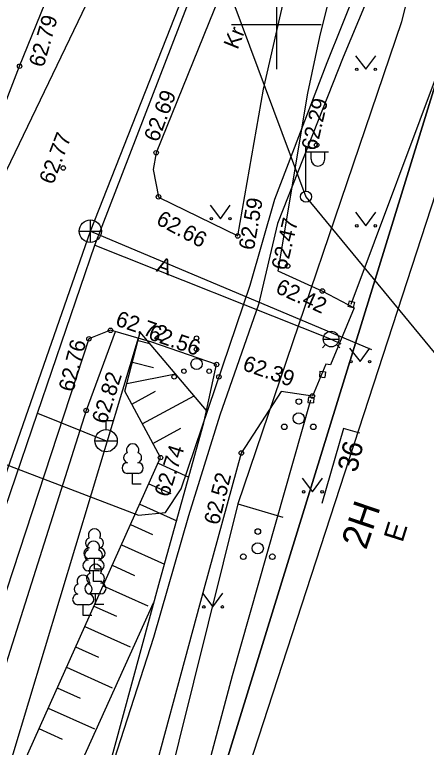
# Model space of a CAD drawing. Extents: x 640313 to 641418, y 6454078 to 6455966.
# Drawn here: x 640638.29 to 640656.71, y 6455117.69 to 6455150.44 of the extents above; entities that cross this region are included whole.
import ezdxf

# ---------------------------------------------------------------- set-up
doc = ezdxf.new("R2010")
doc.units = 0
for name, color, linetype in [('AED', 7, 'Continuous'), ('Default', 7, 'Continuous'), ('HALJASTUS', 7, 'Continuous'), ('HOONE', 7, 'Continuous'), ('KKAEV', 7, 'Continuous'), ('KORGUS-EH2000', 7, 'Continuous'), ('KTRASS', 7, 'Continuous'), ('MOOTPIIR', 7, 'Continuous'), ('MPOHULIIN', 7, 'Continuous'), ('PIIR', 7, 'Continuous'), ('POST', 7, 'Continuous'), ('PUU', 7, 'Continuous'), ('RELJEEF', 7, 'Continuous'), ('SITRASS', 7, 'Continuous'), ('TEE', 7, 'Continuous'), ('VKAEV', 7, 'Continuous'), ('VORK', 7, 'Continuous'), ('VTRASS', 7, 'Continuous')]:
    doc.layers.add(name, color=color, linetype=linetype)

# ---------------------------------------------------------------- blocks, each defined once
blk = doc.blocks.new('LEHTP1_1')
at = {"layer": 'Default'}
for p, q in [((0.48, 0.95), (-0.48, 0.95)), ((0, 0), (0, 0.95)), ((0.76, 0), (0, 0))]:
    blk.add_line(p, q, dxfattribs=at)
for centre, radius, start, end in [((0, 3.04), 0.554, 332.5799, 207.4201), ((-0.34, 2.345), 0.465, 109.02174, 253.14154), ((0.34, 2.345), 0.465, 286.85082, 70.98591), ((-0.475, 1.425), 0.475, 90.0016, 269.3953), ((0.475, 1.425), 0.475, 270.6047, 89.9984)]:
    blk.add_arc(centre, radius, start, end, dxfattribs=at)
blk = doc.blocks.new('PQQSAS_1')
at = {"layer": 'Default'}
for centre, radius in [((0, 1.5), 0.25), ((0, 0), 0.5), ((-1.3, -0.75), 0.25), ((1.3, -0.75), 0.25)]:
    blk.add_circle(centre, radius, dxfattribs=at)
blk = doc.blocks.new('VESIIB')
at = {"layer": 'Default'}
for p, q in [((-0.7, 0), (0.7, 0)), ((-0.495, -0.495), (-0.774, -0.774)), ((0.495, -0.495), (0.774, -0.774))]:
    blk.add_line(p, q, dxfattribs=at)
blk.add_circle((0, 0), 0.7, dxfattribs=at)
blk = doc.blocks.new('MURU_1')
at = {"layer": 'Default'}
for p, q in [((-0.927, 1.213), (0, 0)), ((0, 0), (0.891, 1.213))]:
    blk.add_line(p, q, dxfattribs=at)
for centre in [(-0.802, 0), (0.856, 0)]:
    blk.add_circle(centre, 0.11, dxfattribs=at)
blk = doc.blocks.new('PUPOST_1')
at = {"layer": 'Default'}
blk.add_circle((0, 0), 0.5, dxfattribs=at)
blk = doc.blocks.new('VAPOST_1')
at = {"layer": 'Default'}
for p, q in [((0, 0.5), (0, 4.5)), ((0, 4), (2, 4)), ((0.453, 3.358), (0.453, 4)), ((1.679, 3.358), (1.679, 4))]:
    blk.add_line(p, q, dxfattribs=at)
blk.add_arc((1.066, 3.358), 0.613, 180, 0, dxfattribs=at)
blk = doc.blocks.new('VARPOS')
at = {"layer": 'Default'}
for p, q in [((-0.25, 0.25), (-0.25, -0.25)), ((-0.25, 0.25), (0.25, 0.25)), ((0.25, 0.25), (0.25, -0.25)), ((-0.25, -0.25), (0.25, -0.25))]:
    blk.add_line(p, q, dxfattribs=at)
blk = doc.blocks.new('VQSA')
at = {"layer": 'Default'}
for centre, radius in [((0, 2.3), 0.2), ((0, 1.3), 0.2), ((0, 0), 0.5), ((-1.13, -0.65), 0.2), ((1.13, -0.65), 0.2), ((-2, -1.15), 0.2), ((2, -1.15), 0.2)]:
    blk.add_circle(centre, radius, dxfattribs=at)
blk = doc.blocks.new('THYDRM')
at = {"layer": 'Default'}
for p, q in [((-0.6, 1.8), (0.6, 1.8)), ((0, 1), (0, 1.8)), ((-1, 0), (1, 0))]:
    blk.add_line(p, q, dxfattribs=at)
blk.add_circle((0, 0), 1, dxfattribs=at)
blk = doc.blocks.new('KAKAEV')
at = {"layer": 'Default'}
for p, q in [((0, -1), (0, 1)), ((-1, 0), (1, 0))]:
    blk.add_line(p, q, dxfattribs=at)
blk.add_circle((0, 0), 1, dxfattribs=at)
blk = doc.blocks.new('RING02_1')
at = {"layer": 'KORGUS-EH2000'}
blk.add_circle((0, 0), 0.2, dxfattribs=at)
blk = doc.blocks.new('VKORIS')
at = {"layer": 'VORK'}
for p, q in [((0, 4), (0, -4)), ((-4, 0), (4, 0))]:
    blk.add_line(p, q, dxfattribs=at)

msp = doc.modelspace()

# ---------------------------------------------------------------- linework, layer by layer
at = {"layer": 'AED'}
for points in [[(640653.345, 6455137.502), (640657.481, 6455148.533), (640658.291, 6455148.239)], [(640636.234, 6455073.018), (640639.054, 6455085.819), (640642.206, 6455099.374), (640643.279, 6455103.069), (640648.033, 6455120.896), (640651.545, 6455133.216)]]:
    msp.add_lwpolyline(points, dxfattribs=at)
at = {"layer": 'HALJASTUS'}
msp.add_lwpolyline([(640643.825, 6455135.978), (640633.994, 6455103.436), (640636.912, 6455101.722), (640638.391, 6455103.255)], dxfattribs=at)
at = {"layer": 'HOONE'}
msp.add_lwpolyline([(640653.728, 6455131.734), (640653.003, 6455131.943), (640652.034, 6455128.589)], dxfattribs=at)
at = {"layer": 'KORGUS-EH2000'}
for centre in [(640651.803, 6455144.612), (640648.274, 6455140.548), (640650.507, 6455139.207), (640652.058, 6455138.086), (640647.327, 6455134.801), (640651.611, 6455133.393), (640641.495, 6455132.748), (640648.433, 6455130.843), (640644.82, 6455130.64)]:
    msp.add_circle(centre, 0.1, dxfattribs=at)
at = {"layer": 'KTRASS'}
for points in [[(640641.68, 6455140.762), (640645.832, 6455151.292)], [(640636.568, 6455126.128), (640641.68, 6455140.762)], [(640641.68, 6455140.762), (640654.259, 6455135.465)]]:
    msp.add_lwpolyline(points, dxfattribs=at)
at = {"layer": 'MOOTPIIR'}
for points in [[(640591.09, 6454948.716), (640604.064, 6455012.933), (640632.028, 6455126.046), (640607.321, 6455134.627), (640614.247, 6455148.893), (640636.99, 6455141.553), (640667.59, 6455205.131), (640699.276, 6455252.839), (640730.548, 6455292.485), (640782.03, 6455348.516), (640835.063, 6455392.451)], [(640831.987, 6455369.708), (640804.902, 6455349.084), (640757.4, 6455302.409), (640740.666, 6455280.997), (640698.862, 6455230.058), (640676.016, 6455190.515), (640658.622, 6455147.045), (640642.754, 6455098.38), (640632.261, 6455051.188), (640632.338, 6455033.562), (640626.226, 6455019.903), (640639.528, 6455016.979), (640636.698, 6455002.222)]]:
    msp.add_lwpolyline(points, dxfattribs=at)
at = {"layer": 'MPOHULIIN'}
for points in [[(640661.217, 6455212.394), (640641.946, 6455167.432), (640651.327, 6455142.303)], [(640651.327, 6455142.303), (640657.339, 6455134.994)]]:
    msp.add_lwpolyline(points, dxfattribs=at)
at = {"layer": 'PIIR'}
for points in [[(640739.61, 6455314.72), (640755.89, 6455301.83), (640741.54, 6455283.54), (640697.65, 6455229.54), (640675.3, 6455191.58), (640657.47, 6455148.45), (640642.23, 6455099.11), (640631.3, 6455050.34), (640603.96, 6455054.99), (640609.72, 6455079.83), (640614.58, 6455098.23), (640624.08, 6455130.56), (640627.03, 6455139.35), (640634.49, 6455157.74), (640642.86, 6455177.61), (640660.41, 6455213.1), (640667.69, 6455224.71), (640690.12, 6455256.87), (640698.66, 6455264.1), (640719.55, 6455290.46)], [(640657.47, 6455148.45), (640686.34, 6455138.69), (640671.5, 6455092.72), (640642.23, 6455099.11)]]:
    msp.add_lwpolyline(points, close=True, dxfattribs=at)
at = {"layer": 'RELJEEF'}
for p, q in [((640643.812, 6455135.881), (640644.335, 6455135.745)), ((640643.56, 6455134.913), (640644.512, 6455134.666)), ((640643.308, 6455133.945), (640645.491, 6455134.386)), ((640643.529, 6455133.035), (640644.596, 6455133.61)), ((640644.003, 6455132.154), (640646.325, 6455133.407)), ((640644.478, 6455131.274), (640645.733, 6455131.951)), ((640644.706, 6455130.385), (640646.085, 6455129.766)), ((640644.296, 6455129.473), (640645.273, 6455129.034)), ((640643.886, 6455128.561), (640645.542, 6455127.817)), ((640643.476, 6455127.649), (640644.465, 6455127.205)), ((640643.067, 6455126.736), (640644.999, 6455125.869)), ((640642.657, 6455125.824), (640643.656, 6455125.375)), ((640642.247, 6455124.912), (640644.257, 6455124.009)), ((640641.838, 6455124), (640642.848, 6455123.546)), ((640641.428, 6455123.087), (640643.459, 6455122.175)), ((640641.018, 6455122.175), (640642.039, 6455121.717)), ((640640.609, 6455121.263), (640642.662, 6455120.341)), ((640640.199, 6455120.351), (640641.231, 6455119.887)), ((640639.789, 6455119.438), (640641.864, 6455118.507)), ((640639.38, 6455118.526), (640640.423, 6455118.058))]:
    msp.add_line(p, q, dxfattribs=at)
for points in [[(640634.403, 6455105.366), (640637.584, 6455114.528), (640644.82, 6455130.64), (640643.22, 6455133.607), (640643.907, 6455136.248)], [(640646.883, 6455132.751), (640643.907, 6455136.248)], [(640632.173, 6455083.509), (640632.024, 6455087.334), (640635.131, 6455099.893), (640636.257, 6455105.608), (640639.554, 6455113.191), (640644.499, 6455124.147)]]:
    msp.add_lwpolyline(points, dxfattribs=at)
at = {"layer": 'SITRASS'}
msp.add_line((640648.284, 6455128.579), (640650.292, 6455127.97), dxfattribs=at)
for points in [[(640610.421, 6455141.011), (640629.93, 6455133.371), (640643.833, 6455128.071), (640645.043, 6455128.18), (640645.741, 6455129.236), (640648.829, 6455138.355), (640649.927, 6455142.197), (640652.273, 6455148.297), (640655.623, 6455156.662), (640660.034, 6455167.755), (640664.51, 6455178.703), (640664.879, 6455182.789), (640671.383, 6455194.506), (640672.681, 6455196.851), (640678.805, 6455206.145), (640684.542, 6455214.723), (640691.451, 6455224.903), (640697.947, 6455234.397), (640702.589, 6455239.64), (640710.102, 6455248.185), (640716.445, 6455255.547), (640719.713, 6455259.305)], [(640698.39, 6455234.097), (640686.159, 6455216.026), (640674.021, 6455197.773), (640666.584, 6455184.559), (640665.123, 6455178.723), (640658.997, 6455163.993), (640655.996, 6455155.759), (640652.983, 6455148.538), (640650.054, 6455141.108), (640649.204, 6455137.481), (640647.468, 6455132.53), (640646.076, 6455128.043), (640644.507, 6455122.59), (640641.262, 6455112.572), (640636.899, 6455097.556), (640635.157, 6455090.403), (640632.648, 6455080.049), (640629.629, 6455068.14), (640629.219, 6455065.846), (640627.466, 6455052.496), (640625.692, 6455044.359), (640623.183, 6455032.401), (640620.257, 6455019.27), (640616.552, 6455002.466)], [(640655.808, 6455150.976), (640655.601, 6455150.117), (640648.284, 6455128.579), (640641.012, 6455099.375), (640635.76, 6455078.403), (640633.121, 6455067.461), (640630.63, 6455056.213), (640629.523, 6455050.476), (640626.534, 6455029.852), (640625.343, 6455020.774), (640625.193, 6455019.918)]]:
    msp.add_lwpolyline(points, dxfattribs=at)
at = {"layer": 'TEE'}
for points in [[(640633.181, 6455138.637), (640635.449, 6455140.229), (640638.513, 6455148.136), (640644.428, 6455162.709), (640650.13, 6455175.282), (640657.755, 6455190.701), (640667.807, 6455208.748), (640675.819, 6455221.711), (640683.777, 6455233.628), (640696.713, 6455251.738), (640696.508, 6455252.331), (640696.404, 6455254.394), (640695.537, 6455256.586), (640695.132, 6455257.126), (640693.459, 6455258.481)], [(640690.308, 6455225.369), (640689.349, 6455225.852), (640688.653, 6455225.915), (640687.95, 6455225.791), (640687.292, 6455225.581), (640686.717, 6455225.106), (640681.414, 6455217.118), (640673.996, 6455205.145), (640665.775, 6455190.474), (640656.963, 6455173.146), (640651.212, 6455160.542), (640644.625, 6455144.269), (640644.489, 6455143.512), (640644.727, 6455142.297)], [(640644.702, 6455142.323), (640644.752, 6455142.271), (640648.274, 6455140.548), (640649.431, 6455147.106), (640650.768, 6455152.985), (640651.484, 6455155.722), (640652.336, 6455157.878), (640655.744, 6455165.636), (640661.235, 6455177.07), (640663.055, 6455180.807), (640668.212, 6455190.637), (640675.252, 6455202.646), (640681.104, 6455212.183), (640685.826, 6455219.465), (640688.768, 6455223.295), (640690.308, 6455225.369)], [(640657.57, 6455164.912), (640654.123, 6455157.08), (640653.576, 6455155.784), (640653.002, 6455153.778), (640651.927, 6455149.456), (640651.393, 6455146.932), (640650.065, 6455138.994), (640652.058, 6455138.086), (640653.475, 6455137.336), (640652.423, 6455134.794), (640652.214, 6455134.81), (640651.611, 6455133.393), (640650.219, 6455133.596), (640648.433, 6455130.843), (640646.754, 6455124.761), (640643.813, 6455113.902)], [(640642.58, 6455136.33), (640641.616, 6455135.952), (640637.072, 6455122.162), (640632.177, 6455104.824), (640628.671, 6455091.448), (640623.685, 6455070.382), (640624.249, 6455068.806), (640624.623, 6455068.374), (640625.451, 6455067.924), (640626.781, 6455067.626)], [(640626.781, 6455067.626), (640627.335, 6455069.981), (640628.899, 6455074.524), (640632.672, 6455084.878), (640634.751, 6455091.35), (640636.163, 6455095.696), (640638.652, 6455104.139), (640641.913, 6455114.551), (640644.791, 6455125.124), (640646.763, 6455132.199), (640647.327, 6455134.801), (640644.429, 6455135.807), (640642.58, 6455136.33)], [(640642.795, 6455136.269), (640641.495, 6455132.748), (640637.138, 6455119.047), (640633.393, 6455106.064), (640629.314, 6455087.995), (640628.729, 6455082.51)]]:
    msp.add_lwpolyline(points, dxfattribs=at)
at = {"layer": 'VTRASS'}
for points in [[(640641.887, 6455140.134), (640645.999, 6455150.791), (640649.675, 6455159.63), (640653.587, 6455168.982), (640658.37, 6455178.159), (640663.663, 6455188.673), (640671.716, 6455203.017), (640678.392, 6455214.376), (640678.477, 6455214.517), (640685.503, 6455224.662), (640692.25, 6455234.074)], [(640618.123, 6455048.332), (640620.889, 6455061.224), (640623.278, 6455072.682), (640626.275, 6455084.288), (640628.024, 6455091.087), (640631.708, 6455105.642), (640634.405, 6455116.278), (640636.886, 6455125.538), (640639.312, 6455132.619), (640641.887, 6455140.134), (640652.45, 6455135.939), (640652.887, 6455135.728)], [(640639.312, 6455132.619), (640642.382, 6455131.395)]]:
    msp.add_lwpolyline(points, dxfattribs=at)

# ---------------------------------------------------------------- block references
at = {"layer": 'AED'}
for p, xscale, yscale, rotation in [((640653.345, 6455137.502), 0.4999999999999997, 0.49999999999999956, -13.399945969360557), ((640652.061, 6455134.363), 0.5, 0.5, -5.165220687505421), ((640651.545, 6455133.216), 0.49999999999999994, 0.5000000000000001, -5.110065845852517)]:
    msp.add_blockref('VARPOS', p, dxfattribs=dict(at, xscale=xscale, yscale=yscale, rotation=rotation))
at = {"layer": 'HALJASTUS', "xscale": 0.5, "yscale": 0.5}
for name, p in [('MURU_1', (640654, 6455148)), ('MURU_1', (640647.496, 6455141.319)), ('MURU_1', (640654, 6455141)), ('VQSA', (640646.431, 6455134.826)), ('MURU_1', (640653.743, 6455134.929)), ('MURU_1', (640651.62, 6455129.11)), ('MURU_1', (640647.157, 6455123.965))]:
    msp.add_blockref(name, p, dxfattribs=at)
at = {"layer": 'KKAEV', "xscale": 0.5, "yscale": 0.5}
msp.add_blockref('KAKAEV', (640641.68, 6455140.762), dxfattribs=at)
at = {"layer": 'KORGUS-EH2000', "xscale": 0.5, "yscale": 0.5}
for p in [(640638.513, 6455148.136), (640644.625, 6455144.269), (640640.468, 6455143.586), (640644.727, 6455142.297), (640642.58, 6455136.33), (640641.616, 6455135.952)]:
    msp.add_blockref('RING02_1', p, dxfattribs=at)
at = {"layer": 'POST', "xscale": 0.5, "yscale": 0.5}
for name in ['VAPOST_1', 'PUPOST_1']:
    msp.add_blockref(name, (640651.327, 6455142.303), dxfattribs=at)
at = {"layer": 'PUU', "xscale": 0.5, "yscale": 0.5}
for name, p in [('PQQSAS_1', (640651.005, 6455132.391)), ('LEHTP1_1', (640643.572, 6455129.459)), ('LEHTP1_1', (640641.864, 6455125.651)), ('PQQSAS_1', (640649.171, 6455126.583)), ('LEHTP1_1', (640641.82, 6455125.103)), ('LEHTP1_1', (640641.906, 6455124.072)), ('LEHTP1_1', (640641.361, 6455123.586))]:
    msp.add_blockref(name, p, dxfattribs=at)
at = {"layer": 'VKAEV', "xscale": 0.5, "yscale": 0.5}
for name, p in [('VESIIB', (640652.45, 6455135.939)), ('THYDRM', (640642.382, 6455131.395))]:
    msp.add_blockref(name, p, dxfattribs=at)
at = {"layer": 'VORK', "xscale": 0.5, "yscale": 0.5}
msp.add_blockref('VKORIS', (640650, 6455150), dxfattribs=at)

# ---------------------------------------------------------------- texts
at = {"layer": 'HOONE'}
for s, height, rotation, p in [('36', 0.9, 76.3417, (640653.594, 6455129.946)), ('2H', 1.2, 71.282, (640654.015, 6455126.481)), ('E', 0.9, 72.5716, (640655.642, 6455126.813))]:
    msp.add_text(s, height=height, rotation=rotation, dxfattribs=at).set_placement(p)
at = {"layer": 'KORGUS-EH2000'}
for s, rotation, p in [('62.79', 74.0606, (640639.583, 6455148.051)), ('62.69', 69.312, (640644.705, 6455144.707)), (' 62.29 ', 76.9904, (640651.728, 6455144.076)), ('62.77', 69.179, (640640.013, 6455142.811)), (' 62.59 ', 79.9945, (640648.949, 6455139.628)), ('62.66', 331.8214, (640644.579, 6455141.105)), (' 62.47 ', 76.5163, (640650.381, 6455138.724)), (' 62.42 ', 335.5062, (640649.68, 6455138.136)), ('62.72', 341.1839, (640642.759, 6455136.559)), (' 62.56 ', 340.8563, (640643.982, 6455136.034)), ('62.76', 75.7119, (640640.919, 6455133.543)), (' 62.39 ', 340.8563, (640648.2, 6455134.652)), (' 62.82', 72.359, (640642.312, 6455131.854)), (' 62.74', 72.359, (640645.107, 6455128.586)), (' 62.52 ', 76.0332, (640647.363, 6455127.34))]:
    msp.add_text(s, height=0.7, rotation=rotation, dxfattribs=at).set_placement(p)
at = {"layer": 'TEE'}
for s, rotation, p in [('Kr', 68.0509, (640648.264, 6455148.851)), ('A', 341.4187, (640644.592, 6455138.974))]:
    msp.add_text(s, height=0.7, rotation=rotation, dxfattribs=at).set_placement(p)

doc.saveas('drawing.dxf')
